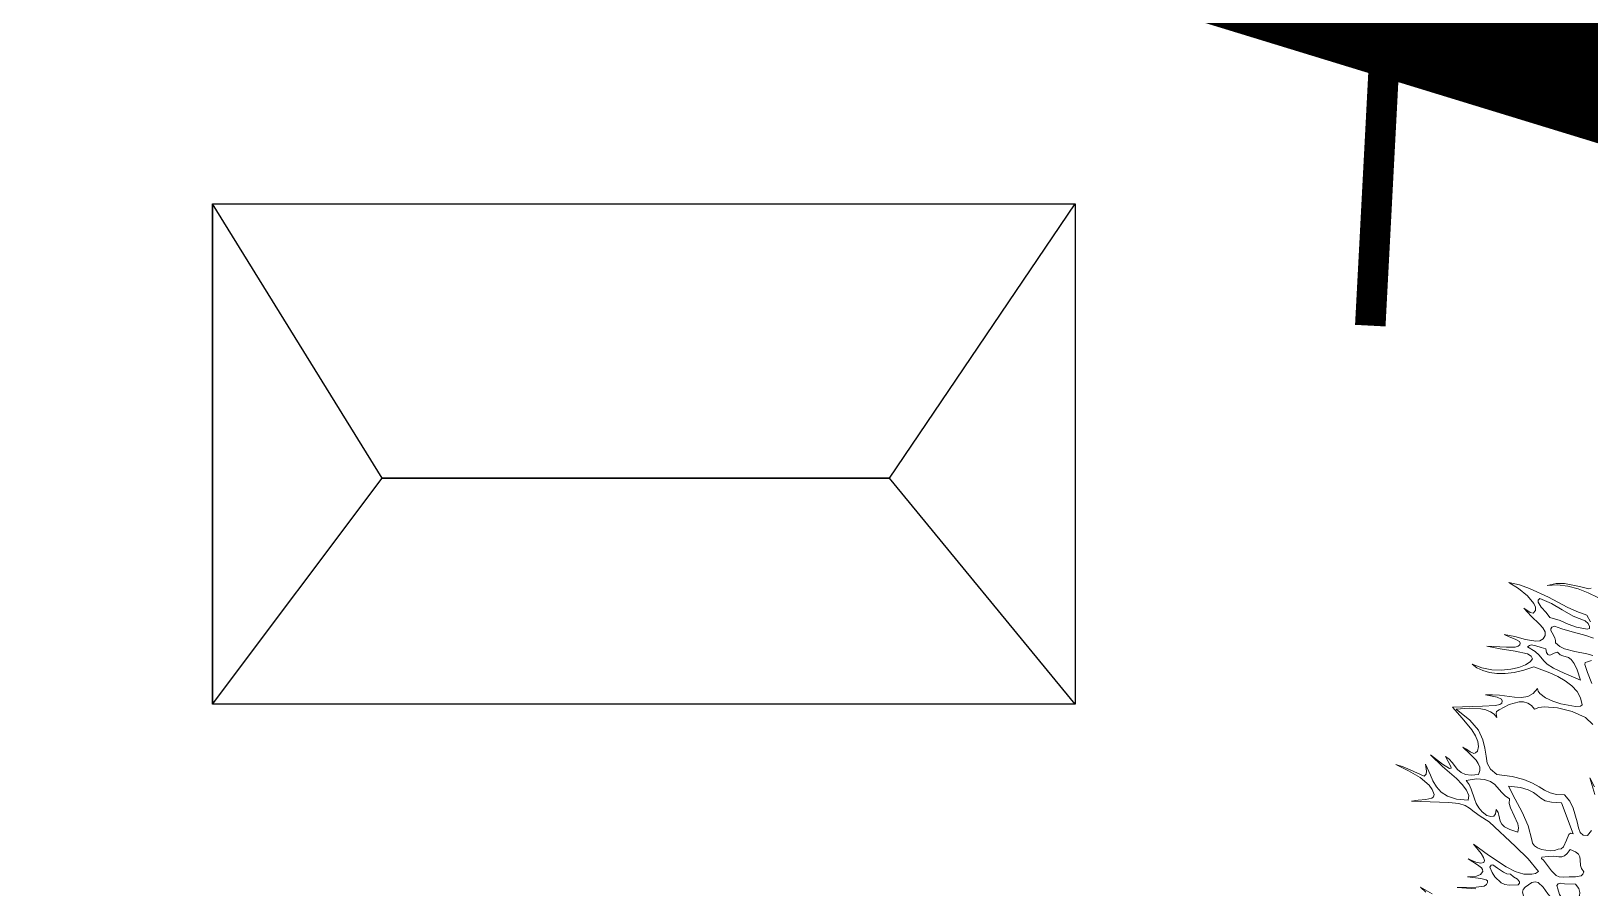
# Model space of a CAD drawing. Header units: inches. Extents: x -885 to 26362, y -28010 to 990.
# Drawn here: x 4396.923 to 4400.934, y -2395.415 to -2393.212 of the extents above; entities that cross this region are included whole.
import ezdxf

# ---------------------------------------------------------------- set-up
doc = ezdxf.new("R2010")
doc.units = ezdxf.units.IN
doc.header["$MEASUREMENT"] = 0
doc.layers.add('Text', color=7, linetype='Continuous')
doc.layers.add('TREE', color=3, linetype='Continuous', lineweight=15)

# ---------------------------------------------------------------- blocks, each defined once
blk = doc.blocks.new('tree2')
at = {"layer": 'TREE'}
for points in [[(5206.7525, 5948.3736), (5206.7482, 5948.372), (5206.7291, 5948.3767), (5206.6998, 5948.3828), (5206.6826, 5948.3828), (5206.665, 5948.3788), (5206.6857, 5948.3801), (5206.7063, 5948.3776), (5206.7269, 5948.372), (5206.7466, 5948.3643), (5206.7657, 5948.3548)], [(5206.7516, 5948.3065), (5206.7439, 5948.3194), (5206.7238, 5948.3268), (5206.7051, 5948.3357), (5206.6678, 5948.3551), (5206.6299, 5948.373), (5206.6096, 5948.3797), (5206.5883, 5948.3847), (5206.6074, 5948.3727), (5206.6256, 5948.3582), (5206.6385, 5948.3428), (5206.6416, 5948.3354), (5206.6416, 5948.3286), (5206.6367, 5948.3237), (5206.6308, 5948.3246), (5206.6185, 5948.3336), (5206.6327, 5948.3178), (5206.6496, 5948.3018), (5206.6564, 5948.2941), (5206.6607, 5948.2864), (5206.661, 5948.279), (5206.6567, 5948.272), (5206.6502, 5948.2686), (5206.6419, 5948.2677), (5206.6219, 5948.2707), (5206.6, 5948.2766), (5206.5791, 5948.2812), (5206.5893, 5948.2763), (5206.6007, 5948.2717), (5206.6093, 5948.2667), (5206.6108, 5948.2637), (5206.6102, 5948.2603), (5206.6068, 5948.2575), (5206.601, 5948.2559), (5206.5837, 5948.2559), (5206.5443, 5948.2578), (5206.5711, 5948.2526), (5206.601, 5948.2479), (5206.6253, 5948.2421), (5206.6327, 5948.2378), (5206.6358, 5948.2322), (5206.6308, 5948.2264), (5206.6213, 5948.2205), (5206.6081, 5948.2153), (5206.592, 5948.2116), (5206.5739, 5948.2098), (5206.5545, 5948.2104), (5206.5345, 5948.2141), (5206.5151, 5948.2218), (5206.5246, 5948.2144), (5206.5363, 5948.2088), (5206.5496, 5948.2051), (5206.5646, 5948.2033), (5206.5813, 5948.2033), (5206.5991, 5948.2054), (5206.6182, 5948.2098), (5206.6382, 5948.2162), (5206.6703, 5948.2042), (5206.6863, 5948.1968), (5206.701, 5948.1882), (5206.714, 5948.1783), (5206.7245, 5948.1673), (5206.7315, 5948.1546), (5206.7346, 5948.1405), (5206.7312, 5948.138), (5206.7217, 5948.1374), (5206.6924, 5948.1423), (5206.6761, 5948.1476), (5206.6616, 5948.1546), (5206.6505, 5948.1633), (5206.6472, 5948.1679), (5206.6453, 5948.1731), (5206.637, 5948.1629), (5206.6265, 5948.1574), (5206.6139, 5948.1552), (5206.5997, 5948.1556), (5206.5699, 5948.1596), (5206.5554, 5948.1608), (5206.5418, 5948.1605), (5206.5653, 5948.1559), (5206.5736, 5948.1519), (5206.5751, 5948.1485), (5206.5745, 5948.1442), (5206.5702, 5948.1414), (5206.5619, 5948.1395), (5206.5357, 5948.1377), (5206.4756, 5948.1358), (5206.4953, 5948.114), (5206.5144, 5948.0906), (5206.5215, 5948.0789), (5206.5265, 5948.0675), (5206.528, 5948.0576), (5206.5255, 5948.0481), (5206.5218, 5948.0447), (5206.5184, 5948.0438), (5206.5111, 5948.0466), (5206.504, 5948.0521), (5206.4966, 5948.0561), (5206.5101, 5948.0432), (5206.5228, 5948.0302), (5206.5274, 5948.0235), (5206.5301, 5948.0164), (5206.5305, 5948.0093), (5206.528, 5948.0016), (5206.5129, 5948.0001), (5206.5018, 5948.0016), (5206.4929, 5948.0059), (5206.4861, 5948.0118), (5206.475, 5948.0256), (5206.4692, 5948.0324), (5206.4618, 5948.0376), (5206.4726, 5948.0176), (5206.4729, 5948.0139), (5206.4698, 5948.0136), (5206.4556, 5948.0225), (5206.4322, 5948.0407), (5206.4562, 5948.0173), (5206.4836, 5947.9933), (5206.4953, 5947.9819), (5206.504, 5947.9705), (5206.5083, 5947.96), (5206.5071, 5947.9505), (5206.4836, 5947.9526), (5206.4661, 5947.9582), (5206.4532, 5947.9665), (5206.4436, 5947.977), (5206.4368, 5947.9887), (5206.4316, 5948.0004), (5206.4221, 5948.0222), (5206.4242, 5948.0084), (5206.423, 5948.0025), (5206.419, 5947.9985), (5206.3913, 5948.0108), (5206.3774, 5948.0167), (5206.3626, 5948.0213), (5206.3882, 5948.0087), (5206.4113, 5947.9954), (5206.4291, 5947.98), (5206.4353, 5947.9714), (5206.4393, 5947.9619), (5206.4378, 5947.9573), (5206.4344, 5947.9542), (5206.4224, 5947.9514), (5206.4076, 5947.9502), (5206.3943, 5947.9483), (5206.4682, 5947.9459), (5206.4883, 5947.9434), (5206.5012, 5947.9394), (5206.5101, 5947.9345), (5206.5191, 5947.9274), (5206.5308, 5947.9185), (5206.5489, 5947.9074), (5206.6019, 5947.8581), (5206.6271, 5947.8335), (5206.6475, 5947.8079), (5206.6413, 5947.8042), (5206.6342, 5947.8024), (5206.6185, 5947.803), (5206.6013, 5947.8082), (5206.5831, 5947.8175), (5206.5474, 5947.8409), (5206.5181, 5947.8624), (5206.5329, 5947.8442), (5206.5375, 5947.8362), (5206.5397, 5947.8298), (5206.5381, 5947.8258), (5206.5326, 5947.8245), (5206.5225, 5947.8267), (5206.5071, 5947.8335), (5206.5255, 5947.8215), (5206.5335, 5947.8153), (5206.5357, 5947.8119), (5206.5366, 5947.8079), (5206.532, 5947.8021), (5206.524, 5947.799), (5206.5058, 5947.7977), (5206.5326, 5947.7941), (5206.5434, 5947.7916), (5206.5459, 5947.7894), (5206.5459, 5947.7864), (5206.5437, 5947.782), (5206.5388, 5947.779), (5206.5228, 5947.7765), (5206.4855, 5947.7762), (5206.5225, 5947.7734)], [(5206.4353, 5947.7633), (5206.4119, 5947.7768), (5206.4227, 5947.7667)], [(5206.7445, 5948.2917), (5206.7235, 5948.2957), (5206.7069, 5948.3018), (5206.6906, 5948.3089), (5206.6703, 5948.3148), (5206.6626, 5948.3249), (5206.653, 5948.3357), (5206.6472, 5948.3452), (5206.6472, 5948.3493), (5206.6502, 5948.3526), (5206.6736, 5948.3425), (5206.6949, 5948.3299), (5206.7165, 5948.3178), (5206.7405, 5948.3083), (5206.7469, 5948.3028), (5206.7497, 5948.2972), (5206.7491, 5948.2929), (5206.7445, 5948.2917)], [(5206.7562, 5948.239), (5206.7439, 5948.2424), (5206.7204, 5948.2467), (5206.6992, 5948.2522), (5206.69, 5948.2572), (5206.6817, 5948.2643), (5206.6817, 5948.2692), (5206.6801, 5948.2741), (5206.6746, 5948.284), (5206.6724, 5948.2886), (5206.6721, 5948.2923), (5206.6739, 5948.2957), (5206.6795, 5948.2978), (5206.6943, 5948.292), (5206.71, 5948.2874), (5206.742, 5948.2787), (5206.7571, 5948.2735)], [(5206.7312, 5948.1901), (5206.6986, 5948.2036), (5206.6773, 5948.2138), (5206.665, 5948.2218), (5206.6582, 5948.2282), (5206.649, 5948.2399), (5206.6407, 5948.247), (5206.6259, 5948.2563), (5206.6293, 5948.259), (5206.6333, 5948.26), (5206.6425, 5948.2584), (5206.6527, 5948.2547), (5206.6623, 5948.2522), (5206.6638, 5948.2449), (5206.666, 5948.2409), (5206.6687, 5948.2396), (5206.6721, 5948.2402), (5206.6789, 5948.2439), (5206.6853, 5948.2455), (5206.6909, 5948.2406), (5206.6964, 5948.2381), (5206.7075, 5948.235), (5206.7131, 5948.231), (5206.7189, 5948.2233), (5206.7248, 5948.2101), (5206.7312, 5948.1901)], [(5206.754, 5948.1833), (5206.7457, 5948.2051), (5206.7399, 5948.2208), (5206.7405, 5948.2248), (5206.7451, 5948.2261), (5206.7534, 5948.2292)], [(5206.7451, 5947.8797), (5206.7365, 5947.8806), (5206.7309, 5947.8861), (5206.7272, 5947.8954), (5206.7245, 5947.9071), (5206.7171, 5947.9345), (5206.7103, 5947.9486), (5206.6998, 5947.9613), (5206.6835, 5947.9616), (5206.6706, 5947.965), (5206.6598, 5947.9702), (5206.6487, 5947.977), (5206.6355, 5947.9844), (5206.6182, 5947.9914), (5206.5951, 5947.9976), (5206.5643, 5948.0019), (5206.5517, 5948.0124), (5206.5452, 5948.0244), (5206.5428, 5948.0382), (5206.5406, 5948.0539), (5206.5366, 5948.0709), (5206.5277, 5948.09), (5206.5107, 5948.1103), (5206.4833, 5948.1322), (5206.5089, 5948.134), (5206.5323, 5948.1325), (5206.5425, 5948.1303), (5206.5514, 5948.1266), (5206.5588, 5948.1217), (5206.5643, 5948.1155), (5206.564, 5948.1195), (5206.5631, 5948.1232), (5206.5637, 5948.1272), (5206.5693, 5948.1306), (5206.5893, 5948.1414), (5206.609, 5948.1466), (5206.6179, 5948.1466), (5206.6262, 5948.1442), (5206.6336, 5948.1395), (5206.6398, 5948.1322), (5206.6481, 5948.1355), (5206.6589, 5948.1368), (5206.6857, 5948.1346), (5206.7149, 5948.1272), (5206.7417, 5948.1155), (5206.7559, 5948.1011)], [(5206.7596, 5947.977), (5206.75, 5947.9951), (5206.7599, 5947.9616)], [(5206.7534, 5947.8901), (5206.7451, 5947.8797)], [(5206.6062, 5947.8864), (5206.5905, 5947.8917), (5206.58, 5947.8969), (5206.5742, 5947.9028), (5206.5711, 5947.9083), (5206.5686, 5947.9203), (5206.5668, 5947.9259), (5206.5628, 5947.9317), (5206.5616, 5947.9231), (5206.5582, 5947.9185), (5206.5526, 5947.9178), (5206.5443, 5947.92), (5206.5348, 5947.9268), (5206.5283, 5947.9348), (5206.5234, 5947.9434), (5206.5197, 5947.953), (5206.5132, 5947.972), (5206.5089, 5947.9813), (5206.5031, 5947.9896), (5206.524, 5947.9927), (5206.5397, 5947.9914), (5206.5517, 5947.9874), (5206.5603, 5947.9813), (5206.5739, 5947.9662), (5206.581, 5947.9591), (5206.5896, 5947.9533), (5206.5893, 5947.944), (5206.5914, 5947.9354), (5206.5991, 5947.9191), (5206.6062, 5947.9034), (5206.6074, 5947.8951), (5206.6062, 5947.8864)], [(5206.5877, 5947.9785), (5206.6114, 5947.9757), (5206.6271, 5947.9711), (5206.6379, 5947.9656), (5206.6453, 5947.9597), (5206.6521, 5947.9542), (5206.661, 5947.9493), (5206.6736, 5947.9462), (5206.6934, 5947.9449), (5206.7168, 5947.8831), (5206.7115, 5947.8843), (5206.7081, 5947.8818), (5206.7035, 5947.8704), (5206.6977, 5947.8575), (5206.693, 5947.8535), (5206.6866, 5947.8529), (5206.6792, 5947.8501), (5206.6709, 5947.8492), (5206.6533, 5947.8516), (5206.6456, 5947.855), (5206.6395, 5947.8593), (5206.6355, 5947.8649), (5206.6345, 5947.8713), (5206.6268, 5947.8994), (5206.6148, 5947.9262), (5206.6007, 5947.9523), (5206.5877, 5947.9785)], [(5206.6666, 5947.8381), (5206.6776, 5947.8387), (5206.6884, 5947.8372), (5206.694, 5947.8375), (5206.6995, 5947.8396), (5206.7051, 5947.8442), (5206.7109, 5947.8519), (5206.7214, 5947.8476), (5206.7272, 5947.8427), (5206.73, 5947.8375), (5206.7309, 5947.8316), (5206.7315, 5947.8199), (5206.7334, 5947.8138), (5206.7383, 5947.8076), (5206.7362, 5947.8027), (5206.7325, 5947.7996), (5206.7214, 5947.7974), (5206.7088, 5947.7977), (5206.697, 5947.7968), (5206.689, 5947.7977), (5206.6829, 5947.8002), (5206.6733, 5947.8091), (5206.6656, 5947.8202), (5206.6573, 5947.8304), (5206.6533, 5947.8341), (5206.6539, 5947.8369), (5206.6666, 5947.8381)], [(5206.6068, 5947.7814), (5206.5887, 5947.7805), (5206.5806, 5947.782), (5206.5733, 5947.7854), (5206.5603, 5947.7971), (5206.5551, 5947.8058), (5206.5505, 5947.8165), (5206.5529, 5947.8205), (5206.5563, 5947.8211), (5206.5656, 5947.815), (5206.5776, 5947.8064), (5206.5843, 5947.8036), (5206.5917, 5947.803), (5206.5976, 5947.7977), (5206.6053, 5947.7925), (5206.6099, 5947.7873), (5206.6096, 5947.7845), (5206.6068, 5947.7814)], [(5206.665, 5947.7433), (5206.653, 5947.7448), (5206.6432, 5947.7442), (5206.6348, 5947.7442), (5206.6268, 5947.7463), (5206.6182, 5947.7568), (5206.6154, 5947.767), (5206.617, 5947.7719), (5206.6207, 5947.7768), (5206.6345, 5947.7861), (5206.641, 5947.7876), (5206.6469, 5947.7861), (5206.657, 5947.7765), (5206.666, 5947.7636), (5206.6758, 5947.7525), (5206.6758, 5947.7448), (5206.6727, 5947.7429), (5206.6684, 5947.7439), (5206.665, 5947.7433)], [(5206.6863, 5947.7737), (5206.6841, 5947.7799), (5206.6866, 5947.7836), (5206.6921, 5947.7848), (5206.6998, 5947.7836), (5206.7214, 5947.783), (5206.7278, 5947.774), (5206.73, 5947.766), (5206.7291, 5947.7593), (5206.7257, 5947.7531), (5206.7161, 5947.7417), (5206.7118, 5947.7359), (5206.7094, 5947.7294), (5206.7035, 5947.742), (5206.6964, 5947.7522), (5206.6897, 5947.762), (5206.6863, 5947.7737)]]:
    blk.add_lwpolyline(points, dxfattribs=at)

msp = doc.modelspace()

# ---------------------------------------------------------------- linework, layer by layer
at = {"layer": 'Text', "color": 1, "const_width": 0.392416}
msp.add_lwpolyline([(4380.527995, -2388.982511), (4382.51831, -2389.301919), (4384.536311, -2389.315316), (4386.50307, -2389.553826), (4388.927419, -2389.694344), (4390.273791, -2389.906969), (4392.368148, -2390.465342), (4394.317056, -2390.984938), (4396.064071, -2391.798412), (4397.846033, -2392.343842), (4400.641136, -2393.199379), (4401.56749, -2393.482921), (4402.80033, -2393.530847), (4403.29312, -2393.686156), (4404.652691, -2395.176383)], dxfattribs=at)
at = {"layer": 'Text', "color": 0, "lineweight": 25, "const_width": 0.078483}
msp.add_lwpolyline([(4400.368735, -2393.969314), (4400.481212, -2391.827217)], dxfattribs=at)
at = {"layer": 'Text'}
msp.add_lwpolyline([(4397.389644, -2393.656302), (4399.609662, -2393.656302), (4399.609662, -2394.942747), (4397.389644, -2394.942747)], close=True, dxfattribs=at)
msp.add_lwpolyline([(4399.131937, -2394.361342), (4399.609662, -2393.656302), (4399.609662, -2394.942747), (4399.131937, -2394.361342), (4397.826341, -2394.361342), (4397.389644, -2393.656302), (4397.389644, -2394.942747), (4397.826341, -2394.361342)], dxfattribs=at)
at = {"layer": 'Text', "color": 6}
msp.add_lwpolyline([(4397.826341, -2394.361342), (4399.131937, -2394.361342)], dxfattribs=at)

# ---------------------------------------------------------------- block references
at = {"layer": 'TREE', "color": 3, "xscale": 1.288602291024512, "yscale": 1.288602291008523, "zscale": 1.288602291016571}
msp.add_blockref('tree2', (-2308.496469, -10059.731874), dxfattribs=at)

doc.saveas('drawing.dxf')
